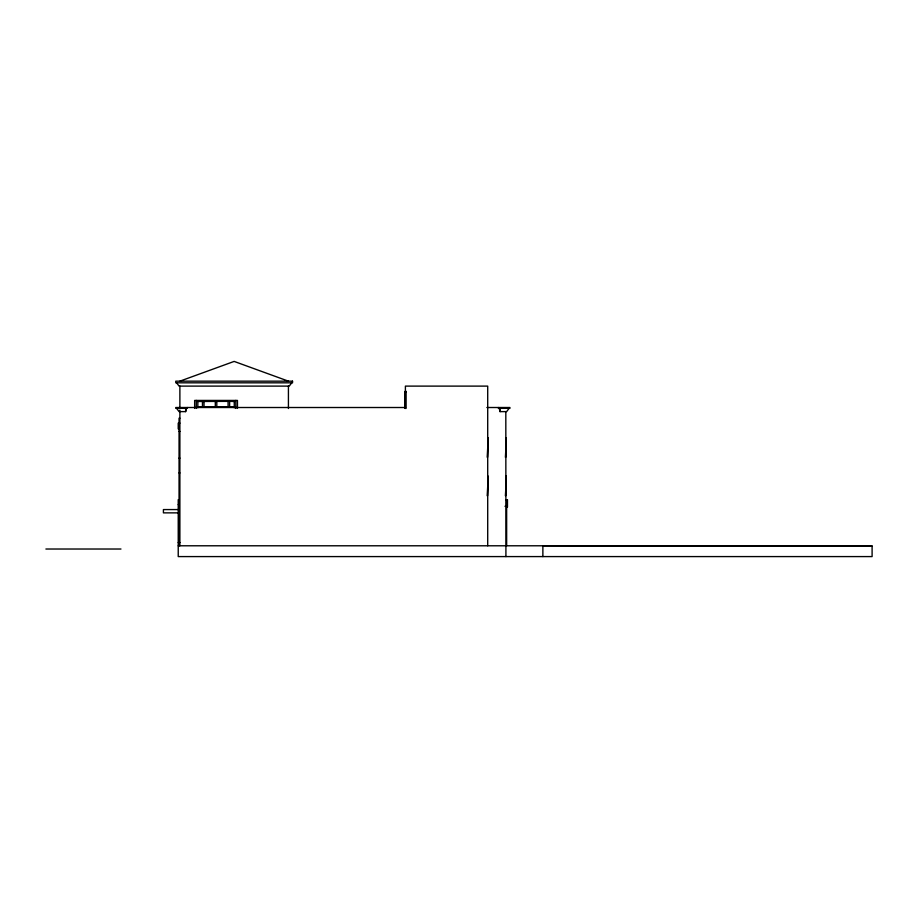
<?xml version="1.0" encoding="UTF-8"?>
<svg xmlns="http://www.w3.org/2000/svg" width="918" height="918" viewBox="0 0 918 918"><rect width="100%" height="100%" fill="white"/><g stroke="black" fill="none" stroke-linecap="round" stroke-linejoin="round"><path stroke-width="1.38" d="M176.589 408.326L179.056 411.62L185.643 411.62L186.457 408.326M291.717 382.817L289.239 386.111L179.056 386.111L176.589 382.817M509.111 408.326L506.644 411.62L500.058 411.62L499.231 408.326M179.882 381.165L234.147 361.417L288.424 381.165M406.226 391.412L404.987 391.412L404.987 408.418M405.4 391.596L406.02 391.596L406.02 408.464M404.987 392.147L406.02 392.147M197.84 401.476L228.089 401.361M229.626 401.361L234.262 401.476M197.84 406.708L202.465 406.708M204.014 406.708L228.089 406.708M229.626 406.708L234.262 406.708M197.84 406.961L202.465 406.961M204.014 406.961L228.089 406.961M229.626 406.961L234.262 406.961M197.84 407.144L202.465 407.076M204.014 407.076L228.089 407.076M229.626 407.144L234.262 407.076M405.504 407.512L175.763 407.512L175.763 408.326L187.283 408.326L187.283 407.512M486.873 407.512L509.938 407.512L509.938 408.326L498.417 408.326L498.417 407.512M179.882 418.206L179.056 418.206L179.056 545.785M179.882 423.141L178.23 423.141L178.23 428.901M179.056 431.38L179.882 431.38M179.056 458.128L179.882 458.128M179.056 472.942L179.882 472.942M179.056 499.69L178.23 499.69L178.23 556.583L872.1 556.583L872.1 545.785L178.23 545.785M505.818 499.69L507.47 499.69L507.47 507.103M178.23 504.636L179.056 504.636M504.992 506.277L505.818 506.277M178.505 509.57L163.415 509.57L163.415 512.864L179.182 512.864M178.23 542.492L179.882 542.492M45.9 549.021L120.969 549.021M872.1 546.302L542.871 545.785L542.871 556.583M506.644 499.69L506.644 545.785M505.818 411.62L505.921 556.583M500.058 409.428L500.058 411.62M487.71 545.785L487.71 386.111L405.4 386.111L405.4 408.464M288.424 386.111L288.424 408.499M237.452 408.418L237.452 400.432L194.65 400.432L194.65 408.418M235.8 400.432L235.8 408.418M234.262 407.776L234.262 400.868L197.84 400.868L197.84 407.776M229.626 407.397L229.626 401.109L202.465 401.109L202.465 407.397M228.089 401.109L228.089 407.397M216.797 401.109L216.797 407.202M215.305 401.109L215.305 407.202M204.014 401.109L204.014 407.397M196.291 400.432L196.291 408.418M185.643 409.428L185.643 411.62M179.882 386.111L179.882 408.544M179.882 410.231L179.882 545.785M292.532 381.165L175.763 381.165L175.763 382.817L292.532 382.817L292.532 381.165M487.986 437.645L487.435 457.405L487.986 437.645M506.093 437.645L505.543 457.405L506.093 437.645M487.986 476.19L487.435 495.949L487.986 476.19M506.093 476.19L505.543 495.949L506.093 476.19"/></g></svg>
